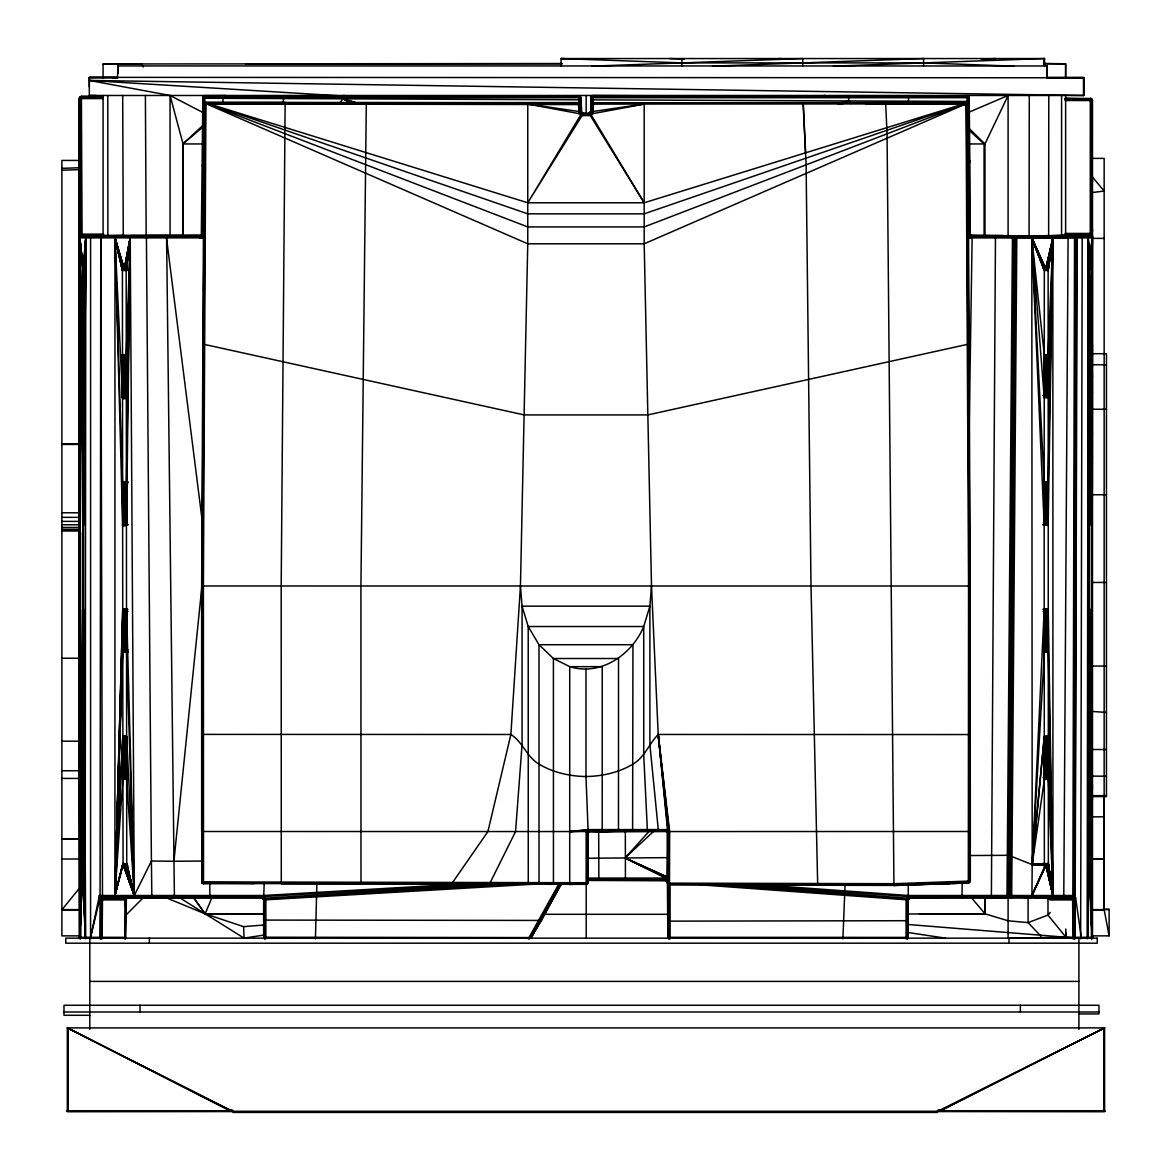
<?xml version="1.0" encoding="UTF-8"?>
<svg xmlns="http://www.w3.org/2000/svg" width="1171" height="1171" viewBox="0 0 1171 1171"><rect width="100%" height="100%" fill="white"/><g stroke="black" fill="none" stroke-linecap="round" stroke-linejoin="round"><path stroke-width="1.5" d="M80.55 165.784L79.189 165.784L79.174 784.877L80.579 786.385M80.55 935.951C78.12 934.107 79.891 939.976 79.189 937.312L79.35 98.584L81.399 96.359L90.372 96.359M225.959 95.51L204.896 95.671L202.846 97.72L201.339 235.005L82.058 235.649L79.862 237.859L82.79 355.135L82.775 778.759L79.833 938.879L79.189 98.584L80.55 96.534L102.946 96.534M204.34 267.12L204.193 237.859L79.862 237.859L82.834 269.842L82.775 397.071L82.79 355.135M80.55 937.942L82.673 609.022L80.433 938.879M82.819 650.652L82.848 610.633M82.775 778.759L82.731 736.252L79.789 937.312L80.55 937.751M82.746 736.603L82.804 863.686L85.146 937.312L83.814 609.447L85.703 938.879M82.834 269.842L85.82 237.859L85.146 937.312L83.814 863.686L83.595 523.071L85.82 237.859L87.766 235.649L200.695 235.722L202.159 233.439L204.193 233.424L204.34 199.465M83.902 397.496L85.82 237.859L83.551 268.364L83.844 524.374M83.741 651.208L83.756 610.032M83.77 523.803L83.814 482.803M89.318 86.713L89.318 77.813L117.905 77.813L112.958 77.857M135.543 897.528L116.251 897.703L114.919 895.493L114.963 237.859L116.28 235.649L135.616 235.766M126.527 651.603L126.556 609.022L124.858 649.964L126.585 652.159L134.372 896.196L135.192 897.703L195.557 897.733M587.988 833.254L589.423 830.707L588.12 833.313L586.159 831.556L201.661 831.498L201.646 586.012L204.076 104.482L205.408 102.565L285.153 102.492L281.186 586.012L281.289 883.783L586.891 884.325L588.12 882.524L587.886 831.761L587.535 883.9L569.706 884.456L569.692 883.578L557.103 883.52M263.812 920.084L263.812 899.899L261.601 897.557L174.406 897.557L166.575 235.649M124.931 235.649L81.253 235.81L80.506 237.01L199.773 236.308L202.51 234.537L203.256 98.247L204.135 96.227L578.708 96.168L580.201 96.973L580.392 111.611L583.085 113.514L588.75 113.514L591.048 112.401L591.618 96.973L593.111 96.168L968.373 96.403L969.427 234.551L972.164 236.308L1016.838 236.381L1011.685 896.342L1011.363 897.703L983.625 897.718M668.568 938.82L668.026 882.495L667.397 880.768L665.64 880.124M1045.425 235.634L1066.43 235.591L1068.084 237.801L1063.78 896.313L1062.873 897.557L910.335 897.557L908.125 899.899L907.569 938.82M984.313 235.664L1003.43 235.649L970.598 235.005L967.744 237.859L1031.812 238.006L1044.137 481.793L1044.356 863.466L1046.552 865.676L1048.367 863.466L1048.133 270.267L1046.04 268.276L1044.327 270.486L1044.151 524.945L1031.666 236.44L972.164 235.81L969.881 234.361L969.207 101.438L969.105 96.871L967.056 95.51L967.158 104.98M1034.286 897.733L1051.675 897.703L1052.949 895.493L1045.849 865.603L1031.973 895.493L1045.322 865.369L1032.193 864.622L1044.43 651.208L1044.21 609.022L1032.193 864.622L1031.929 896.313L1031.446 897.703L1024.127 897.733M1045.03 865.12L1032.193 864.622L1044.503 778.437L1044.283 736.252L1032.193 864.622L1045.176 865.252M1044.43 651.208L1044.43 610.032L1048.221 609.022L1043.229 609.022M1044.503 778.437L1044.503 737.262M1044.517 651.032L1044.517 610.208M1044.693 778.086L1044.708 737.598M1044.737 650.695L1044.752 610.53M1044.942 777.778L1044.956 737.906M1045 650.417L1045.03 610.808M1045.235 777.529L1045.249 738.14M1045.308 650.198L1045.337 611.013M1045.381 777.427L1045.425 738.242M1045.483 650.11L1045.513 611.086M1035.779 235.825L1051.587 236.322L1052.846 238.577L1045.688 268.364L1031.812 238.006L1044.21 397.716L1045.937 395.505L1045.966 356.76L1044.254 354.784L1031.812 238.006L1092.484 237.859L1092.323 235.678L1090.289 234.288L1065.142 234.288M1045.557 777.339L1045.586 738.316M1044.664 397.071L1048.001 397.071L1046.435 395.52L1046.347 356.76L1048.06 354.784L1052.846 238.577L1045.864 268.305M1046.04 865.647L1052.949 895.493L1048.235 652.159L1046.567 649.978L1046.596 611.189L1048.089 609.784M1044.634 736.252L1048.279 736.252L1046.669 738.418L1046.64 777.207L1048.308 779.169L1052.949 895.493L1046.157 865.676M1046.742 650.022L1046.786 611.145M1046.815 777.251L1046.859 738.359L1047.181 777.398L1043.522 777.383L1047.342 777.485M1046.962 611.072L1047.094 650.168L1043.112 650.022M1047.269 650.256L1047.298 610.881M1047.489 777.603L1047.372 738.111M1047.577 610.633L1047.562 650.505L1043.624 650.256M1044.693 651.135L1048.016 651.149L1048.016 609.974M1048.045 397.276L1048.06 354.564L1044.708 354.784M1048.001 896.796L1047.986 915.093L1065.932 937.239L1078.901 938.147L1078.901 1029.338M1048.645 236.352L1048.777 95.48M1061.57 236.118L1061.585 95.48M1065.625 77.798L1065.639 63.805L1044.342 63.454M1051.587 236.322L1075.446 235.517L1077.174 237.742L1075.066 938.879M1051.821 235.561L1086.059 235.62L1088.24 237.772L1087.142 938.879M1089.645 609.974L1089.645 651.53L1088.693 609.652L1087.757 937.312L1088.24 237.772L1089.733 269.842L1089.528 863.466L1087.757 937.312L1088.679 609.022L1089.645 651.53L1088.693 609.652L1089.645 651.53L1089.689 609.022L1091.431 938.879M1065.142 235.005L1090.289 235.005L1092.499 237.289L1091.87 938.908M1104.151 796.602L1104.151 909.604L1109.127 935.863L1092.675 935.863M83.097 268.583L79.862 237.859L82.717 524.506L83.126 483.916L79.862 237.859L83.243 268.349M83.039 522.939L83.639 483.579M100.047 938.879L100.765 237.859L102.433 235.649M126.468 651.398L126.556 609.022L134.314 895.493L151.41 861.022L146.419 237.054L146.946 235.649L183.876 235.664M254.488 883.52L202.481 883.036L201.998 840.236M203.637 291.286L204.691 103.048L204.135 105.419L206.198 103.385L306.89 103.633M203.842 291.213L204.208 103.809L204.178 104.57M644.182 102.843L644.182 243.802L651.5 586.012L658.204 734.466L669.666 831.556L669.475 884.852L894.015 885.422L968.402 882.978L970.32 881.031L970.217 586.012L967.905 95.671M1028.094 897.059L1028.065 922.616L1040.346 935.541L1041.239 937.751L1069.899 937.927M1029.075 236.074L1029.28 95.48M1044.283 482.613L1044.151 524.945L1045.805 483.974L1044.137 481.793M1045.176 356.467L1044.942 395.959L1044.254 354.784L1044.269 397.145M1045.235 395.739L1045.322 356.555M1045.571 395.593L1045.659 356.701M1045.747 395.535L1045.849 356.745M1046.611 395.564L1046.698 356.687M1044.752 397.716L1048.089 397.716L1048.06 354.564L1046.845 395.666L1046.874 356.613L1043.698 356.526M1080.643 938.879L1082.209 237.728L1080.248 235.517M1088.854 270.486L1088.24 237.772L1088.737 524.945L1088.24 237.772L1089.454 268.408M1062.419 235.547L1089.264 235.649L1091.431 236.308L1092.089 237.859L1089.703 396.691L1089.308 395.505L1088.81 397.716L1088.854 354.989M1088.796 482.613L1088.737 524.945L1088.869 483.155L1089.747 524.71L1088.869 483.155L1088.752 524.374M82.936 523.144L83.082 483.843M126.395 651.208L126.556 609.022L126.219 650.856L126.556 609.242L122.75 651.94L114.919 895.493L123.072 864.432L122.75 652.159L123.921 611.072L122.721 609.022L122.413 270.267L124.477 268.276L126.19 270.486L126.322 397.496L126.205 355.194L130.288 237.054L131.137 235.649L167.965 235.649M667.821 882.158L667.47 882.919L669.519 883.139L894.088 883.695L970.32 881.031L968.476 882.597L894.058 885.042L668.114 884.339L667.982 832.244L667.28 882.305L669.446 884.925L667.646 882.993L667.616 833.401C668.948 825.731 605.949 833.854 589.525 830.927L587.549 832.874L586.817 884.003L202.29 883.11L202.071 586.012L204.603 103.956L580.435 104.585L580.435 112.372L581.533 114.246L580.289 111.699L527.755 104.043L527.755 102.653L527.755 243.802L520.451 586.012L510.878 734.48L487.912 831.556L451.904 883.49L489.346 884.295L496.914 883.52M1044.356 482.803L1044.151 524.945L1045.615 483.93M1045.659 650.037L1045.893 611.203M1045.849 649.993L1046.596 611.189M1088.752 865.369L1087.757 937.312L1088.591 736.457L1089.557 778.759L1088.591 736.457L1087.757 937.312L1088.503 863.686M126.322 651.032L126.556 609.022L126.57 651.808M202.583 520.524L203.169 407.786M202.803 520.524L203.169 449.62M204.779 105.522L204.896 95.51L203.33 96.154L202.598 98.247L580.918 99.813M580.435 104.585L578.445 102.594L205.935 102.536L203.403 586.012L203.52 883.739L361.268 883.344M579.528 104.526L579.557 95.671L580.743 97.72L580.875 111.465L582.382 112.987C594.883 116.924 590.667 104.819 591.077 96.871L593.111 95.51L683.981 95.905M968.988 440.72L972.164 235.649M83.858 524.945L85.82 237.859L83.741 268.73M805.546 152.625L803.16 102.521L806.102 164.511L811.005 586.012L817.68 884.295L817.636 885.32L797.188 884.691M1043.215 395.666L1046.845 395.666L1047.035 356.526M625.329 831.015L625.431 880.197M1044.561 483.155L1044.151 524.945L1045.44 483.872M1043.171 524.945L1048.162 524.945L1046.523 483.96L1044.166 524.71L1046.157 522.72L1046.523 483.96L1048.133 481.793L1052.846 238.577L1046.04 268.276M1047.664 396.354L1048.06 354.564L1046.947 395.71L1043.127 395.637M1089.528 268.583L1092.089 237.859L1089.747 524.71L1088.869 483.155L1089.045 522.881M1088.971 483.579L1089.747 524.71L1092.089 237.859L1089.63 268.964M1044.664 355.135L1048.001 355.135L1046.786 395.637L1047.181 356.423M1092.499 237.289L1090.274 235.488L1056.725 235.517M1088.547 864.3L1087.757 937.312L1088.649 864.988M962.181 882.788L961.977 897.747M1044.678 483.301L1044.151 524.945L1045.279 483.784M1044.078 396.047L1047.547 396.193L1048.06 354.564L1048.074 397.496L1044.708 397.276M908.389 101.174L908.711 95.51M1044.532 355.516L1047.943 355.325L1046.786 395.637L1047.328 356.306L1043.844 356.423M1045.966 522.734L1046.523 483.96L1048.133 524.506L1043.127 524.506M80.565 96.695L81.223 236.527M127.873 482.554C117.305 479.407 125.897 487.634 126.424 481.793L130.215 237.859L124.287 268.276M366.318 102.536L360.931 586.012L360.99 883.622M893.59 884.559L893.941 885.51L969.09 882.905L970.247 881.09L970.247 831.483L669.666 831.556L667.485 829.58L588.062 829.595L586.159 831.556L586.144 884.412L586.788 883.461L586.891 884.325L586.876 832.259L588.837 830.312L666.811 830.312L668.919 832.288L668.685 884.764L669.226 883.563M1044.81 483.447L1044.151 524.945L1044.444 482.994L1047.855 482.935L1048.162 524.945L1052.846 238.577L1046.23 268.276M1047.416 396.047L1048.06 354.564L1047.943 396.881L1044.605 396.881M1089.733 397.071L1092.089 237.859L1089.733 269.842M1091.855 234.156L1092.499 230.072M125.853 650.417L126.527 609.447L125.473 611.013L123.921 611.072M283.206 103.999L283.602 95.51M1047.884 355.516L1046.786 395.637L1047.46 356.174M1050.563 77.872L1047.211 77.842L1047.211 65.986L117.993 65.927L117.905 73.275M1044.956 483.579L1044.151 524.945L1045.103 483.696M1045.776 522.764L1046.523 483.96L1048.089 524.301L1044.752 524.301M125.707 650.3L126.527 609.447L122.75 651.94L127.888 651.94M1044.459 355.706L1047.796 355.706L1046.786 395.637L1047.591 356.028L1044.122 356.174M1092.499 181.549L1091.87 178.343M1046.786 395.637L1047.694 355.867L1044.356 355.867M1047.108 395.813L1048.06 354.564L1047.869 396.691L1044.532 396.691M125.546 650.198L126.527 609.447L122.75 651.94L124.097 611.145M1045.586 522.808L1046.523 483.96L1048.016 524.11L1044.605 523.92M126.366 864.037L122.94 864.037L114.919 895.493L122.721 609.022L127.859 609.242L122.735 609.374L114.919 895.493L122.999 864.242L126.483 864.432M125.385 650.11L126.527 609.447L122.75 651.94L124.272 611.189M1091.152 233.336L1092.499 234.156M126.322 863.832L122.911 863.832L114.919 895.493L122.984 610.15L126.409 610.15M122.896 863.686L114.919 895.493L123.204 610.486L126.746 610.633M1045.41 522.881L1046.523 483.96L1047.943 523.92M126.307 863.686L122.882 863.466L114.919 895.493L123.453 610.764L127.024 610.881M126.57 864.608L123.16 864.608L134.314 895.493L126.644 736.252L126.731 863.466L125.297 865.603L123.072 864.432L134.314 895.493L126.658 779.169L124.755 777.178L122.838 779.169L114.919 895.493L123.599 610.881L127.683 611.189M126.219 736.252L122.794 736.252L114.919 895.493L123.76 610.984M1048.089 397.716L1052.846 238.577L1046.42 268.276M125.209 650.037L126.527 609.447L122.779 651.735M842.9 938.879L845.052 885.422M865.486 103.633L885.569 103.59L885.598 102.506L965.929 102.521L967.729 103.868L968.49 344.128L967.744 344.274M1045.235 522.969L1046.523 483.96L1047.855 523.744L1044.517 523.744L1046.523 483.96L1047.738 523.569L1043.961 523.422M125.034 649.993L126.527 609.447L123.043 650.974M1045.074 523.071L1046.523 483.96L1047.621 523.422M265.861 938.879L265.861 899.767L263.738 895.493L264.222 883.271M553.502 883.505L553.444 884.354L528.267 884.003L528.209 626.514L522.061 606.168L520.451 586.012M82.804 863.466L79.789 937.312L79.189 773.533L80.55 773.533M127.668 397.716C117.554 401.99 124.697 391.451 126.307 397.35L126.205 355.194M127.785 524.945C117.115 528.97 125.575 518.416 126.468 524.945L130.215 237.859L124.477 268.276M1044.927 523.188L1046.523 483.96L1047.489 523.276L1043.683 523.144M82.863 864.432L79.789 937.312L79.189 935.746M126.263 610.208L122.75 651.94L124.448 611.218L127.873 611.218M667.851 921.196L668.012 882.524L667.207 880.943L667.982 878.118L624.992 857.962L649.451 831.015M117.993 65.927L117.495 77.271L89.318 77.359L89.318 95.48L1083.673 95.48L1083.673 77.359L1047.445 77.345M83.009 865.208L79.789 937.312L79.862 237.859L82.965 268.964M1044.781 523.32L1046.523 483.96L1047.342 523.144M126.161 610.384L122.75 651.94L124.638 611.233M126.805 650.505L123.262 650.652L124.668 649.949L126.527 609.447L126.102 650.695L126.527 609.447L123.145 650.798L126.57 650.798M231.668 1110.24L231.624 1111.22L67.333 1027.889L67.333 1111.513L233.512 1111.513M1044.664 523.466L1046.523 483.96L1047.181 523.042L1043.376 522.939L1047.02 522.939M114.919 895.493L122.794 736.252M315.423 938.879L316.887 883.461M1046.142 484.004L1044.166 524.71L1046.332 483.989M126.044 610.53L122.75 651.94L124.829 611.218M127.902 649.964L124.346 649.978L126.527 609.447L123.394 650.505M315.467 938.132L263.826 938.147L263.958 937.005M561.392 883.885L531.283 937.576L263.665 937.224M203.886 883.622L202.817 883.695L202.656 881.968L202.685 586.012L205.408 102.565L579.206 102.814L579.791 104.936M1044.444 523.803L1046.523 483.96L1046.157 522.72M125.912 610.677L122.75 651.94L124.96 611.203M124.346 649.978L126.527 609.447L123.526 650.373L127.097 650.256M1044.356 523.979L1046.523 483.96L1046.669 522.793M1044.283 524.169L1046.523 483.96L1046.479 522.749L1046.523 483.96L1044.225 524.374M83.961 270.486L85.82 237.859L83.902 397.716L83.902 355.194M83.727 737.071L83.214 777.193L83.77 779.169L83.756 736.457L85.146 937.312L83.814 863.686M124.17 650.022L126.527 609.447L123.672 650.256M83.946 269.916L85.82 237.859L83.858 269.169M79.335 446.59L80.565 445.302L79.189 447.41L79.335 446.517M125.78 610.808L122.75 651.94L125.136 611.16M598.864 880.343L598.688 831.117M125.619 610.911L122.75 651.94L125.297 611.086M123.994 650.081L126.527 609.447L123.833 650.168L127.595 650.022M263.651 937.312L263.651 899.928L262.26 897.864L103.472 897.85L99.447 895.493L90.577 937.312L91.118 938.732M583.129 112.943L583.012 114.202L580.465 114.187M125.619 938.644L126.409 897.323M122.75 651.94L125.473 611.013M618.317 830.854L647.417 830.942L643.728 754.958L643.728 626.514L649.89 606.168L651.5 586.012M91.733 235.81L90.577 237.859L90.577 937.312L99.55 899.913L125.868 899.913L125.912 898.567M102.946 97.017L81.399 97.017L80.067 97.252L79.833 98.584L79.891 775.041M79.35 97.735L80.638 97.076L79.833 98.584L79.862 238.577L80.009 237.054L199.773 237.054L202.363 236.044L203.359 233.439L204.047 95.671M80.55 532.322L80.55 775.583L79.189 773.533M126.102 897.85L127.317 897.542L125.531 898.347L125.487 907.027M489.346 884.295L515.562 831.556L522.061 744.668L522.061 606.168L649.89 606.168L649.89 744.668L658.453 831.41L658.922 830.766M587.388 883.139L587.359 832.83M569.706 884.456L569.721 666.65L553.415 658.512L538.997 644.709L528.209 626.514L643.728 626.514C631.959 654.75 600.664 676.37 569.721 666.65L602.231 666.65L602.201 831.381L666.197 830.942L667.543 832.64L667.163 831.044L668.231 832.918L668.304 884.237M1044.283 736.457L1032.193 864.622L1044.898 864.988M1089.718 482.554L1089.747 524.71L1089.542 483.652M158.993 897.528L151.835 897.059L151.41 861.022L173.908 861.256L202.041 585.046M99.55 899.913L99.447 895.493L263.738 895.493L470.025 883.505M1065.142 98.32L1091.138 98.481L1091.123 235.825L1092.323 237.025L1052.758 237.757L970.803 236.849L968.563 233.453L968.227 160.222L969.617 160.325L969.617 162.857M102.126 938.879L102.492 899.913L103.472 897.85L151.996 897.542M124.741 938.893L125.034 899.899L126.644 897.63M906.822 938.82L906.881 899.796L909.12 896.327L962.02 896.313L1073.529 896.503L1075.066 898.552L1074.641 938.82M644.182 102.653L644.196 104.131L592.994 113.602C589.452 114.334 592.263 108.171 592.145 103.092L965.431 102.638L967.846 104.57M991.383 897.703L995.482 235.649L1012.388 235.722L1012.461 237.098L1006.958 897.703M206.169 103.633L206.008 102.492M126.19 270.486L130.215 237.859L134.314 895.493L123.365 864.93L126.907 865.076M1088.635 778.247L1088.591 736.457L1089.557 778.759L1089.601 736.252L1092.089 937.312L1089.206 865.515M126.19 270.267L130.215 237.859L126.336 397.716L124.697 356.745L126.146 355.399M1074.217 938.63L1074.29 899.269L1073.075 897.22L962.006 897.059L908.989 897.542L907.627 899.855L907.393 938.644M126.161 270.12L130.215 237.859L124.668 268.305M126.131 269.916L130.215 237.859L124.843 268.364M126.073 269.725L130.215 237.859L125.004 268.437M126 269.535L130.215 237.859L125.165 268.51M964.45 104.995L967.627 104.878L967.231 103.092L969.866 586.012L969.881 881.148L968.066 882.919L953.56 883.373M909.677 897.937L1071.114 897.703L1072.841 896.342L1074.539 237.742L1072.856 235.547M125.926 269.345L130.215 237.859L125.312 268.627M125.824 269.169L130.215 237.859L125.721 269.023M907.627 938.879L908.286 899.928L909.691 897.864L907.364 896.488L744.624 884.734M1046.362 865.691L1052.949 895.493L1052.846 238.577L1048.147 270.486L1044.781 270.486M1044.737 270.062L1048.104 270.062L1052.846 238.577L1046.552 268.305L1052.846 238.577L1048.133 270.267L1044.766 270.267M225.944 95.671L225.622 97.691L223.222 98.32L222.402 103.633M1046.728 268.349L1052.846 238.577L1048.06 269.842L1044.693 269.842M593.111 95.671L591.618 96.212C589.511 103.809 595.512 117.876 581.738 112.636L580.918 97.72L578.708 95.51L578.708 102.975M1043.185 268.305L1046.903 268.408L1052.846 238.577L1048.001 269.652L1044.561 269.462L1031.812 238.006L1032.193 864.622L1044.781 864.827M1047.928 269.462L1052.846 238.577L1047.211 268.583L1043.698 268.481M592.306 110.835C590.843 110.059 590.008 112.475 591.618 112.767L592.131 111.801L590.799 111.421L592.131 111.801M586.817 883.695L539.011 884.149L538.997 644.709L632.955 644.709L632.603 830.883M1047.372 268.701L1052.846 238.577L1047.84 269.286L1044.473 269.286M591.414 111.596L591.56 103.502M1044.005 268.701L1047.503 268.832L1052.846 238.577L1047.738 269.125L1044.254 268.964M1047.621 268.964L1052.846 238.577M82.775 397.071L79.862 237.435M1092.499 346.089L1091.855 347.655M1092.499 345.708L1091.855 347.275M1092.499 231.024L1091.914 232.282M969.837 880.797L967.993 882.714L953.487 883.168M1092.499 348.621L1091.855 350.158M1092.499 349.748L1091.855 351.3M1015.696 235.737L1010.28 897.703M587.447 881.704L587.974 883.271L586.159 883.476L201.822 882.641L202.012 831.249M1092.499 229.736L1091.855 231.302M1092.499 356.174L1091.855 357.667M1092.499 935.951L1091.855 937.649M1091.138 98.481L1092.499 100.53L1092.499 937.312C1091.943 940.211 1092.982 932.921 1091.782 937.224M127.624 354.784L122.487 354.564L122.545 397.496L127.698 397.276M592.087 104.702L592.087 106.444M126.614 736.676C125.707 741.58 118.666 734.363 126.234 736.457M79.189 937.312L79.335 938.234L79.189 937.312L125.956 937.327M588.208 831.922L587.33 883.827M1089.572 356.306L1089.703 396.691L1088.884 355.399L1089.703 396.691L1089.645 356.028M1092.499 376.447L1091.855 377.779M618.478 831.395L618.522 658.512L553.415 658.512L553.444 884.354M1092.499 392.095L1091.855 393.354M101.526 938.82L101.862 899.006L103.443 897.542L115.856 897.513M1009.314 897.557L1014.657 237.947L1014.598 235.737L1013.281 235.752M1092.499 412.251L1091.855 413.392M1088.723 777.778L1088.591 736.457L1089.557 778.759L1089.469 737.715M591.004 112.372L589.994 112.518L591.37 114.187L592.76 111.699L592.76 102.741L593.492 102.653L592.994 113.602L589.555 115.607L582.382 115.607L578.942 113.602L578.445 102.594L580.274 103.853L580.289 112.475L581.46 114.451M1092.499 433.753L1091.855 434.734M967.1 104.146L966.368 104.424L965.929 102.521L593.492 102.843L592.145 103.56L591.721 112.958L589.364 114.304L582.572 114.304L580.216 112.958L579.191 102.741L579.177 111.699L580.889 114.48L589.452 114.89L592.321 113.25M1089.396 864.93L1092.089 937.312L1089.498 610.764M582.002 114.041L581.826 112.518L580.992 113.543M1092.499 457.085L1091.855 457.89M528.267 938.879L558.669 884.266M125.282 938.82L125.868 899.913M263.929 935.073L244.066 938.147L205.115 913.804L212.127 897.264M591.662 103.853L592.306 103.107M125.648 898.991L126.366 897.806L125.151 899.094L99.725 898.289L102.477 895.493L100.765 237.859M1045.498 865.471L1031.973 895.493L1045.659 865.545M971.345 235.503L970.539 237.552L967.744 237.859M968.9 112.211L1008.099 95.48L984.972 143.945L984.972 235.371M666.182 831.073L667.089 832.01L668.582 830.576L658.204 734.466L970.217 734.554M83.697 356.35L82.921 356.028M529.058 938.835L559.709 884.09M561.275 883.783L541.514 920.435L531.034 937.59L560.602 883.944M541.734 918.825L546.959 909.179M548.701 905.973L553.927 896.327M555.654 893.122L560.88 883.476M561.187 883.842L531.092 937.561L528.56 938.161M79.833 532.805L79.35 533.522L79.891 532.864M531.414 936.097L535.206 929.833M537.094 926.7L539.919 922.001M530.58 937.503L529.731 938.703M82.995 395.93L83.141 356.613M1091.855 937.517L1091.782 936.566M587.461 883.271L587.388 882.378M759.262 884.691L908.286 895.493L1073.002 895.493L1075.637 897.703L1072.621 899.913L1049.904 899.928M964.406 104.878L966.368 103.604L885.569 103.59M591.501 104.585L593.492 103.341L964.831 102.916L965.109 103.897L967.744 104.043M581.826 112.518L580.406 111.596L580.918 110.733M80.184 887.237L61.873 909.867L80.155 909.867M893.941 885.51L887.047 133.318L885.613 102.492M83.053 777.398L83.097 738.359M1050.226 912.429L1047.986 915.093L1028.065 922.616L1008.099 920.787L984.972 913.804L984.782 897.835M668.217 830.986L667.324 832.054L667.411 882.231L667.616 883.681L669.27 884.281L669.314 938.82M670.061 938.161L668.026 938.161L667.851 937.312L667.397 880.812L586.715 880.343L665.64 880.197L667.207 881.002L668.246 879.875M202.29 883.11L203.212 883.271L202.261 882.334L203.52 883.739M338.448 104.16L344.201 97.72L344.011 95.51M908.272 884.691L908.286 895.493L906.076 899.738L906.076 938.879M68.152 1027.889L68.152 1110.093L67.333 1110.972L230.658 1111.22L230.658 1110.24M968.373 96.403L969.105 96.871M125.839 915.224L143.535 897.381M1065.142 98.481L1091.782 99.037L1091.84 236.308L1052.48 236.996L1012.417 235.883M667.909 832.303L669.124 831.059L658.204 734.466C648.924 743.907 644.782 757.198 632.955 764.165C618.727 772.553 602.392 776.256 585.968 776.549C569.56 776.256 553.224 772.538 538.997 764.165C526.628 756.832 522.998 742.151 510.878 734.48L202.188 734.393M527.755 104.043L578.942 113.602L581.343 112.035L580.201 112.767L582.631 113.968L589.306 113.968L591.648 111.699L591.662 104.38L593.492 104.043L965.109 103.897L644.182 226.925L527.755 226.925L206.784 103.604L578.445 103.341L580.274 104.38L580.201 113.909M644.182 104.043L591.648 111.699L590.404 114.246L591.209 112.84M591.618 112.767L588.808 114.202L588.691 112.943M590.477 114.451L591.648 112.475L591.662 105.317M936.712 1112.45L938.864 1110.371L939.815 1111.279L938.864 1110.401L936.712 1112.435L233.761 1112.435L231.609 1110.401L230.658 1111.279L231.609 1110.43L232.561 1111.22L67.333 1027.889L1104.604 1027.889L1104.604 1111.513L936.595 1111.513M669.666 831.556L667.777 833.313M263.738 895.493L261.44 897.776M183.057 235.371L183.057 143.945L202.627 125.634M203.33 882.905L202.173 883.256L201.91 881.617M67.333 1027.889L230.658 1111.22L67.333 1110.825L68.152 1110.093M667.982 878.118L665.64 878.074L624.992 857.962L654.004 831.029M182.735 235.371L182.735 143.945L203.212 126.805M968.607 882.158C968.841 883.534 971.359 880.416 968.519 881.983L894.088 884.412L669.505 883.885L667.792 883.739L667.88 882.832M125.765 938.147L125.004 938.176M1008.07 897.703L1013.647 236.337L1011.085 235.752M204.325 104.922L205.584 104.439L204.866 104.175M79.862 236.352L82.072 235.722L81.399 96.359M592.087 103.224L592.819 102.902L592.731 104.278M665.626 831.41L667.485 829.58L658.204 734.466L668.026 830.078L666.46 831.556L588.676 831.966L587.11 830.576L569.721 831.556L588.062 829.595L590.111 831.381L590.038 830.605M939.815 1110.24L939.815 1111.264L1104.604 1027.889L937.912 1111.22M590.082 112.636L589.833 114.041M1104.604 1027.889L938.835 1111.22L938.805 1110.24M123.453 395.813L122.501 354.784L123.526 356.526L125.209 356.555L126.322 397.496L122.487 354.564L122.574 397.276M843.72 103.297L848.624 100.926L848.755 95.51L849.37 96.622M970.1 234.259L968.036 235.078L967.729 233.453L969.939 233.439L970.598 235.005M841.993 103.941L848.624 100.926L851.097 103.516M841.949 103.795L848.624 100.926L838.07 103.59M965.431 102.638L966.031 103.853L644.182 243.802L527.755 243.802L205.92 103.633M841.861 103.633L848.624 100.926L838.026 103.736M841.788 103.399L848.624 100.926L839.885 103.399M839.929 103.736L848.624 100.926L839.914 103.546M1062.873 897.557L1041.648 897.733M907.949 937.4L667.851 937.312L668.026 938.161M124.697 356.745L126.322 397.496L122.501 354.784L123.614 395.71L127.361 395.564M137.241 235.781L145.131 235.81L130.025 235.634M819.627 96.622L824.984 95.48L815.982 96.622M1065.142 99.681L1092.323 99.681M1091.782 242.338L1091.782 99.037M79.891 166.531L79.189 165.784L79.862 238.547M1091.109 99.711L1092.162 99.711M79.891 774.294L79.891 937.224M968.929 96.9L591.077 96.871M590.111 831.381L587.593 830.078L569.721 831.556L586.642 831.059L588.266 832.596L588.706 831.19M1045.923 777.222L1046.669 738.418M667.865 881.631L665.64 880.285L665.64 878.074L586.876 878.089M1091.884 192.571L1104.151 191.078L1091.548 175.943M263.651 899.928L544.925 883.534M580.743 96.871L202.846 96.871M908.945 898.362L728.201 884.647M1044.356 863.466L1032.193 864.622L1008.729 855.313L969.793 855.533M968.49 344.128L647.841 414.915L524.11 414.915L202.964 344.098M908.433 899.167L713.622 884.691M164.921 897.235L205.115 913.804L243.597 926.671L263.519 925.046M1044.371 863.686L1032.193 864.622L1044.678 864.666M580.274 110.777L581.211 112.109M488.673 883.476L264.631 896.503L262.26 897.937M507.541 883.52L263.007 898.347M527.374 883.52L263.504 899.167M1044.386 863.905L1032.193 864.622L1044.576 864.491M1046.113 777.193L1046.479 738.447M1044.444 864.11L1032.193 864.622L1048.235 864.242L1052.949 895.493L1048.221 609.022L1048.235 652.159L1044.576 652.159M981.225 59.136L995.716 58.55M202.261 585.983L970.247 586.012M591.692 66.147L802.764 58.55L802.764 65.81M712.554 66.147L923.626 58.55L923.626 65.81M833.43 66.147L1044.488 58.55L1044.488 65.81M61.873 168.361L79.789 167.716M61.873 170.234L79.789 169.59M79.891 936.566L79.833 937.459M918.972 883.768L926.217 883.534M953.428 882.685L964.304 882.348M893.649 885.042L904.524 884.705M919.03 884.251L942.611 883.52M911.843 884.691L817.299 884.793M919.103 884.456L949.93 883.49M263.826 938.059L264.368 938.805M80.565 97.749L102.96 97.735M85.278 938.132L102.389 938.161M865.589 96.329L872.805 96.212M1037.243 235.737L1040.463 235.678M1014.364 235.766L1016.838 236.381M1036.525 235.883L1039.804 235.839M519.631 883.52L475.47 883.505M668.012 921.153L908.125 920.699M173.908 861.256L202.363 861.051M586.671 858.241L668.875 857.64M1081.082 938.132L1065.742 938.147M103.077 78.413L103.077 63.951L562.226 63.805M960.322 103.633L965.782 103.619M1024.201 235.825L1091.123 235.825L1064.6 235.649M126.731 897.689L135.104 897.659M1047.211 65.986L1047.211 77.842L1083.658 77.784L89.318 77.359M89.318 95.48L96.198 95.48M150.181 235.81L155.231 235.795M1091.884 858.987L1104.151 858.972L1091.357 858.972M908.374 913.995L985.06 913.804L984.84 897.835M1103.785 1110.093L1104.604 1110.855L939.815 1111.264L1104.604 1110.972L1103.785 1110.093L1103.785 1027.889M939.815 1111.22L1104.604 1110.855M1043.683 62.897L1044.488 58.55L561.026 58.55L561.026 65.81M103.077 63.951L141.589 63.922L143.389 66.952M245.837 63.82L562.226 63.527M1044.342 63.805L1065.625 63.805L1065.625 78.413M202.671 97.72L580.918 97.72M590.901 97.72L969.266 97.72L969.939 233.439M102.96 98.584L79.189 98.584L79.862 235.254L103.619 235.005M1065.142 98.964L1090.289 98.964L1091.782 99.784M590.901 99.857L969.354 101.438M1065.142 100.53L1092.499 100.53M182.735 143.945L202.817 143.945M969.471 143.945L984.972 143.945L968.724 128.078M1091.445 158.392L1104.151 158.392L1104.151 909.867L1091.343 909.867M79.994 160.427L61.873 160.427L61.873 935.863L80.155 935.863M202.305 165.462L204.486 165.492M1065.142 233.439L1090.289 233.439L1092.499 235.634M103.619 234.156L79.848 234.156M1091.884 238.386L1104.151 238.386M1091.855 243.1L1091.855 241.533L1092.338 363.786M126.731 268.583L123.321 268.583L114.963 237.859L122.662 524.945M126.585 268.701L123.043 268.832L114.963 237.859L123.745 522.939L127.332 522.851M126.322 268.964L122.794 269.125L114.963 237.859L122.531 397.716M127.815 269.286L122.692 269.286L114.963 237.859L124.111 268.276L114.963 237.859L122.399 270.486L127.522 270.486M127.741 269.462L122.531 269.652L114.963 237.859L123.804 268.349M127.61 269.842L122.487 269.842L114.963 237.859L123.643 268.408M127.566 270.062L122.443 270.062L114.963 237.859L123.482 268.481M127.537 270.267L122.413 270.267L114.963 237.859L123.175 268.701M1091.899 353.701L1106.449 353.701L1106.449 796.602L1091.899 796.602M126.073 355.589L126.322 397.496L122.516 354.93L127.639 354.93M1044.693 354.93L1048.045 354.93M122.56 355.135L127.683 355.135M127.8 355.516L122.604 355.325L126.322 397.496L125.985 355.764M127.888 355.706L122.765 355.706L126.322 397.496L125.883 355.925M126.278 355.867L122.867 355.867L126.322 397.496L125.765 356.072M126.512 356.174L122.97 356.028L126.322 397.496L125.648 356.218M126.775 356.423L123.218 356.306L126.936 356.526M1091.899 364.752L1106.449 364.752M127.844 395.505L124.126 395.52L122.501 354.784L126.219 396.94M126.878 395.813L123.306 395.93L122.487 354.564L122.618 397.071L127.741 397.071M1043.785 395.813L1047.269 395.93L1048.06 354.564L1047.767 396.515L1044.327 396.354M127.873 396.691L122.75 396.691L122.487 354.564L123.175 396.047L126.585 396.047M126.351 396.354L122.838 396.515L122.487 354.564L123.057 396.193M122.677 396.881L127.8 396.881M1091.899 409.25L1106.449 409.25M61.873 443.882L79.789 443.882M61.873 444.438L79.657 444.438M127.756 481.793L122.633 481.793L122.735 524.301L127.873 524.301M1043.141 481.793L1048.133 481.793M127.785 482.145L122.633 482.013L122.955 523.744L126.38 523.744M1043.127 482.013L1048.133 482.013L1048.162 524.945L1047.064 483.755M127.815 482.364L122.633 482.013L123.057 523.569L126.6 523.422M1044.737 482.364L1048.074 482.364L1048.162 524.945L1047.225 483.652L1043.244 483.843M1044.678 482.554L1048.016 482.554M122.823 482.745L126.234 482.745L126.439 524.579L122.662 482.145L126.439 524.579L126.336 482.423M1044.62 482.745L1047.943 482.745L1048.162 524.945L1047.372 483.535M126.409 483.096L122.896 482.935L126.439 524.579L126.205 482.803M126.527 483.257L123.101 483.257L126.439 524.579L126.117 482.994M1044.312 483.257L1047.635 483.257L1048.162 524.945L1047.518 483.403L1043.712 483.535M126.775 483.535L123.233 483.403L126.439 524.579L126.014 483.155M127.229 483.843L123.497 483.652L126.439 524.579L125.912 483.301M127.756 483.989L123.98 483.916L126.439 524.579L125.78 483.447M1043.068 483.916L1046.713 483.916L1048.147 524.71L1043.156 524.71M1091.899 494.762L1106.449 494.762M61.873 512.781L79.76 512.781M61.873 517.348L79.774 517.348M61.873 521.388L79.774 521.388M123.175 523.422L122.633 482.013L123.599 523.042L127.01 523.042M126.863 523.144L123.306 523.276L122.633 482.013L123.438 523.144M122.692 524.506L127.829 524.506M61.873 524.769L79.774 524.769M122.677 524.71L127.8 524.71M61.873 527.448L79.789 527.448M61.873 529.351L79.789 529.351M61.873 530.463L79.789 530.463M61.873 530.785L79.789 530.785M79.189 534.371L80.55 534.371M1091.899 582.455L1106.449 582.455M1043.2 609.374L1048.191 609.374M122.779 609.579L126.205 609.579M1044.488 609.579L1048.147 609.579L1048.147 651.53L1044.503 651.53M122.838 609.784L126.322 609.974M1044.269 610.15L1047.928 610.15M123.087 610.325L126.512 610.325M1044.181 610.325L1047.825 610.325L1047.811 650.798L1044.166 650.798M1043.932 610.633L1047.708 610.486M1043.654 610.881L1047.445 610.764M1043.141 611.145L1047.137 610.984M1043.917 650.505L1047.694 650.652M122.955 651.149L126.468 650.974M1044.269 650.974L1048.016 651.149M122.882 651.339L126.307 651.339M1048.089 651.339L1044.43 651.339L1044.356 609.842M122.823 651.53L126.234 651.53M1044.547 651.735L1048.235 651.94M122.75 652.159L127.873 652.159M61.873 658.219L79.789 658.219M1091.899 666.05L1106.449 666.05M1106.449 712.422L1091.899 711.426M1044.62 736.457L1048.279 736.457M122.823 736.603L126.278 736.808M1044.561 736.808L1048.265 736.603L1048.279 778.964L1044.62 778.964M122.911 737.013L126.336 737.013M1044.517 737.013L1048.162 737.013L1048.162 778.554L1044.444 778.378M122.984 737.203L126.409 737.203L126.483 778.437L122.97 778.554M1044.444 737.203L1048.089 737.203M123.072 737.379L126.585 737.554M1044.254 737.554L1048.001 737.379L1048.001 778.203L1044.342 778.203M123.277 737.715L126.702 737.715M1044.137 737.715L1047.782 737.715L1047.767 777.866L1043.859 777.603M126.951 737.993L123.409 737.862L123.482 777.734L127.039 777.603M1043.873 737.993L1047.664 737.862M127.419 738.286L123.687 738.111L123.76 777.485L127.332 777.398M1043.405 738.286L1047.211 738.213M61.873 741.184L79.95 741.184M1091.899 749.513L1106.449 749.513M61.873 770.752L79.95 770.752M1106.449 776.212L1091.899 776.11M127.859 777.207L124.082 777.31L124.009 738.286M1043.2 777.251L1047.006 777.31M126.761 777.866L123.233 778.027L123.175 737.554M1044.122 777.866L1047.884 778.027M123.131 778.203L126.556 778.203M61.873 778.422L79.95 778.422M122.911 778.759L126.322 778.759M1044.576 778.759L1048.235 778.759L1048.221 736.808M122.867 778.964L126.278 778.964M122.838 779.169L126.248 779.169M1044.649 779.169L1048.308 779.169M122.823 779.388L126.248 779.388M1044.649 779.388L1048.308 779.388M1091.899 795.651L1106.449 795.651M1091.884 816.831L1104.151 816.831M61.873 859.06L79.789 858.972M1044.693 863.686L1048.367 863.466L1052.949 895.493L1048.279 736.252M1044.678 863.832L1048.338 863.832L1052.949 895.493L1046.552 865.676M1044.634 864.037L1048.294 864.037L1052.949 895.493L1046.757 865.632M1044.43 864.608L1048.074 864.608L1052.949 895.493L1046.933 865.589M123.248 864.784L126.673 864.784M1044.327 864.784L1047.972 864.784L1052.949 895.493L1047.108 865.515M1044.093 865.076L1047.855 864.93L1052.949 895.493L1048.352 863.686M126.731 863.466L134.314 895.493L123.628 865.208L127.185 865.34M1043.8 865.34L1047.591 865.208L1052.949 895.493L1048.162 864.432M127.859 865.632L123.921 865.442L134.314 895.493L126.717 863.686M1043.127 865.632L1047.284 865.442L1052.949 895.493L1047.738 865.076M587.696 878.923L667.924 879.289M587.783 879.655L667.88 880.314M1048.265 897.718L1071.714 897.879L1073.719 895.639L1075.256 237.742L1073.544 235.532M125.531 898.347L102.946 898.347L99.447 895.493M1049.421 898.362L1072.212 898.362L1074.407 896.064L1075.944 237.742L1074.202 235.532M1048.03 899.079L1072.534 899.079L1075.066 896.766L1076.588 237.742L1074.846 235.532M1104.151 909.208L1109.127 909.208L1109.127 935.863L1108.469 932.306M61.873 909.604L80.155 909.604M1091.343 909.604L1109.127 909.604M179.207 897.44L205.115 913.804L263.212 913.804M919.425 913.804L985.06 913.804L971.183 897.454M544.208 914.302L667.953 914.302M263.651 920.084L541.514 920.435M1065.683 937.327L1092.484 937.312L1091.855 938.879L1091.928 938.132M842.93 938.132L908.111 938.161M89.801 981.4L1078.901 981.4M63.981 1011.993L1098.954 1011.993M1078.901 1013.91L1098.954 1013.91L1098.954 1005.274L63.981 1005.274L63.981 1015.286L89.801 1015.286M67.333 1111.455L232.561 1111.279L233.761 1112.435M67.333 1111.279L1104.604 1111.279M569.692 883.578L586.042 883.607M1104.604 1111.455L937.912 1111.279L937.912 1110.24M67.333 1110.855L230.658 1111.22M193.391 897.469L205.115 913.804L263.387 913.951M1047.211 77.842L1052.685 77.872M755.193 884.691L817.343 884.998M540.124 920.435L540.87 920.435M1091.782 797.451L1092.499 799.544M203.739 112.928L170.058 95.48L89.318 80.448L1083.673 95.48L1083.658 77.784L1083.673 95.48M533.771 883.52L539.128 883.607M486.331 883.52L489.902 883.593M1013.823 66.147L923.626 62.897L681.888 62.897L561.026 58.55L575.517 59.136M778.364 58.55L792.855 59.136M669.695 58.55L684.186 59.136M89.318 80.448L352.749 96.622M1046.01 611.218L1046.23 649.949M699.087 884.734L908.286 899.928M908.213 924.505L1065.932 937.239L1065.873 933.916M201.675 881.895L586.159 882.729L588.047 881.88M907.408 932.409L945.304 938.147M972.164 237.859L968.036 235.078M669.241 884.046L667.558 882.963M967.056 95.671L968.549 96.212M79.891 97.822L79.891 167.292M343.718 95.48L349.017 96.608M83.126 483.916L83.595 523.071M104.043 897.703L102.477 895.493M1071.816 897.542L1073.426 899.738L1073.646 938.805M1071.114 897.703L1072.621 899.913L1072.973 938.864M358.97 103.619L343.352 98.818L352.969 104.073M358.838 103.912L343.352 98.818L353.042 103.721M357.111 103.765L343.352 98.818L353.232 103.604M964.816 104.292L965.68 104.6M1092.323 798.154L1092.338 794.904M355.106 103.56L343.352 98.818L354.915 103.999M83.17 865.589L85.146 937.312L83.77 779.388M590.404 113.631L644.182 202.788L963.748 103.868L644.182 213.839L527.755 213.839L208.35 103.619L527.755 202.788L644.182 202.788L589.306 113.968M667.748 880.416L666.46 880.504L666.797 878.089L624.992 857.962L668.773 877.533M624.992 857.962L667.543 877.43M201.836 234.259L203.886 235.049L204.193 237.859L199.773 237.874L199.773 235.649M80.579 780.794L79.189 779.022M80.579 776.871L79.189 774.909M969.471 882.29L969.266 586.012L966.47 102.755M79.833 167.351L80.579 167.834L79.189 165.784L80.55 167.834L79.335 166.604M1091.87 239.557L1092.499 240.362M231.609 1110.401L232.561 1111.279L232.561 1110.24M968.388 129.615L984.064 143.945L984.108 235.327M908.286 895.493L910.496 897.776M201.339 235.005L204.193 237.859L204.193 233.424L201.397 237.552L200.592 235.503M1091.914 179.339L1092.499 180.597M1091.914 240.538L1092.499 241.797M1091.87 241.27L1092.499 242.763M193.566 897.469L205.115 913.804M1089.498 523.042L1088.869 483.155L1089.572 523.276M1091.855 786.766L1092.499 788.273M1091.855 797.085L1092.338 798.724M1091.855 180.319L1092.499 181.886M1091.855 796.704L1092.499 798.256M1089.03 356.35L1089.703 396.691M1044.327 270.486L1031.812 238.006L1045.513 268.437M1044.327 270.267L1031.812 238.006L1045.352 268.51M1044.356 270.12L1031.812 238.006L1045.205 268.627M1044.386 269.916L1031.812 238.006L1045.059 268.73M1044.444 269.725L1031.812 238.006L1044.927 268.876M1044.591 269.345L1031.812 238.006L1044.81 269.023M1031.812 238.006L1044.693 269.169M100.516 938.82L100.779 897.323L102.55 896.313L134.372 896.196L262.875 896.313L265.056 899.826L265.114 938.82M123.482 865.076L134.314 895.493L126.688 863.905M579.63 103.107L579.85 104.19M123.775 865.34L134.314 895.493L126.644 864.11M124.082 865.515L134.314 895.493L126.585 864.3M124.258 865.589L134.314 895.493L126.512 864.491M124.433 865.632L134.314 895.493L126.424 864.666M124.624 865.676L134.314 895.493L126.322 864.827L134.314 895.493L124.814 865.691M668.743 938.644L668.495 884.281M124.99 865.676L134.314 895.493L126.087 865.12M264.544 938.63L264.309 899.87L262.114 897.059L134.621 897.03L101.438 897.806L100.984 938.644M125.121 865.647L134.314 895.493L125.941 865.252M125.297 865.603L134.314 895.493L125.795 865.369M125.473 865.545L134.314 895.493L125.634 865.471M183.057 143.945L170.058 95.48L170.058 236.088M122.911 268.964L114.963 237.859L122.618 269.462M79.189 935.907L79.35 936.756M263.987 938.132L263.651 912.765M1047.445 865.34L1052.949 895.493M1092.323 235.678L1092.499 236.586M205.408 102.565L205.584 103.633M1043.888 59.999L1044.43 65.81L1044.298 58.55M1075.637 897.703L1081.228 937.312M967.934 882.231L968.329 883.066L968.549 586.012L966.031 103.853M166.487 237.859L202.085 519.792M586.598 112.943L586.671 114.202M209.916 897.747L209.741 882.788M285.168 102.506L285.27 103.59M123.775 395.637L122.501 354.784L126.058 396.574M124.243 395.505L122.501 354.784L125.956 396.398L122.501 354.784L123.95 395.564M122.999 483.096L126.439 524.579L125.648 483.579M126.102 523.627L122.662 482.145L123.745 522.939M592.277 95.671L592.306 103.516M125.985 523.466L122.662 482.145L123.906 522.851M125.37 356.467L126.322 397.496L123.087 356.174L126.322 397.496L125.517 356.35M124.433 395.505L122.501 354.784L125.736 396.091M125.868 523.32L122.662 482.145L124.082 522.793M124.624 395.505L122.501 354.784L125.604 395.959M123.365 483.535L126.439 524.579L125.502 483.696M125.736 523.188L122.662 482.145L124.258 522.749M123.365 356.423L126.322 397.496L125.048 356.643M124.799 395.535L122.501 354.784L125.458 395.842M125.59 523.071L122.662 482.145L124.389 522.734M123.526 356.526L126.322 397.496L124.58 356.76M124.975 395.593L122.501 354.784L125.297 395.739M123.658 483.755L126.439 524.579L125.341 483.784M125.443 522.969L122.662 482.145L124.565 522.72M123.672 356.613L126.322 397.496L124.389 356.774M122.501 354.784L125.151 395.652M123.819 483.843L126.439 524.579L125.18 483.872M125.282 522.881L122.662 482.145L126.278 523.979L122.794 524.11L122.633 481.793L122.867 523.92L126.292 523.92L122.662 482.145L124.755 522.734M123.848 356.687L126.322 397.496L124.199 356.76M125.107 522.808L122.662 482.145L124.931 522.764M124.024 356.731L126.322 397.496M124.155 483.96L126.439 524.579L125.004 483.93M124.346 483.989L126.439 524.579L124.536 484.004M243.597 926.671L244.066 938.147M588.062 829.595L585.968 776.549L585.968 669.183M1089.469 864.432L1092.089 937.312L1092.089 237.859M1089.528 863.466L1092.089 937.312M1065.844 934.282L1065.932 937.239L1008.099 938.147L1008.099 897.045M1046.889 483.843L1048.147 524.71M1065.8 932.54L1065.932 937.239L1065.771 928.954M1088.81 397.716L1088.24 237.772L1089.001 268.876M1088.854 348.182L1088.24 237.772L1088.957 269.023M83.609 865.252L85.146 937.312L83.785 864.3M1088.24 237.772L1088.869 269.916M1088.854 610.677L1089.645 651.53L1089.411 610.984M1089.015 777.193L1088.591 736.457L1089.557 778.759L1089.367 738.111M83.712 864.827L85.146 937.312M1088.928 610.911L1089.645 651.53M1088.84 738.14L1089.557 778.759L1089.235 738.359M1088.971 356.072L1089.601 396.047M1044.283 354.989L1044.942 395.959L1044.898 356.218M1088.971 396.091L1088.884 355.399L1089.454 395.637M1088.591 736.457L1089.147 777.207M1044.327 355.194L1044.942 395.959L1044.766 356.072M1044.386 355.399L1044.942 395.959L1044.649 355.925M1088.81 650.549L1088.693 609.652L1089.206 649.964M1044.81 396.091L1044.254 354.784L1044.327 396.94M1044.459 355.589L1044.942 395.959L1044.547 355.764M1088.884 355.399L1089.132 395.652M1044.693 396.237L1044.254 354.784L1044.4 396.749M366.318 102.565L366.333 103.765M122.487 354.564L122.94 396.354M1047.752 483.096L1048.162 524.945M1044.576 396.398L1044.254 354.784L1044.473 396.574M1089.498 483.755L1089.747 524.71M145.394 95.48L146.185 236.308M1088.693 609.652L1088.84 650.417M969.003 489.624L969.412 571.448M122.692 95.48L123.248 236.074M967.832 181.593L968.256 344.172M125.707 738.14L125.78 777.529M125.56 738.242L125.634 777.427M125.385 738.316L125.473 777.339M125.121 777.222L125.034 738.433L124.931 777.193M124.346 738.418L124.433 777.207M123.541 737.993L123.614 777.603M83.507 738.14L83.609 777.778M1046.406 611.218L1046.435 649.964M1046.289 738.462L1046.303 777.178M1044.371 736.881L1044.371 778.817M586.173 95.48L586.173 113.485M586.203 883.549L586.203 914.302M126.278 354.564L126.658 779.169M126.424 481.793L126.453 524.71M126.234 737.598L126.307 778.086M126 737.906L126.073 777.778M124.726 738.462L124.755 777.178M124.536 738.447L124.565 777.193M107.776 95.48L107.878 236.176M83.814 355.925L83.829 396.574M83.624 610.677L83.653 650.695M83.492 611.013L83.536 650.3M82.804 355.325L82.819 396.691M1092.338 372.158L1092.338 487.077M1092.338 784.204L1092.338 787.498M1090.289 98.32L1090.274 235.649M1065.625 95.29L1065.625 236.352M1044.43 737.071L1044.43 778.627M1020.365 1005.274L1020.365 1011.993M1009.021 938.147L1009.021 943.182M1008.099 95.48L1008.099 236.074M984.972 897.337L984.972 913.804M908.125 913.79L908.125 917.244M681.888 58.55L681.888 65.81M670.061 884.383L670.061 938.879M593.111 95.51L593.111 103.019M586.203 913.804L586.203 938.147M149.346 938.147L149.346 943.182M140.037 1005.274L140.037 1011.993M103.077 95.48L103.077 236.088M89.801 938.147L89.801 1029.324M82.98 610.984L82.98 650.168M582.485 114.89L527.755 202.788L581.46 113.66L582.646 113.924L582.485 114.89M79.789 839.036L61.873 839.036L79.789 839.065M1097.227 938.147L65.781 938.147L65.781 943.182L1097.227 943.182L1097.227 938.147"/></g></svg>
